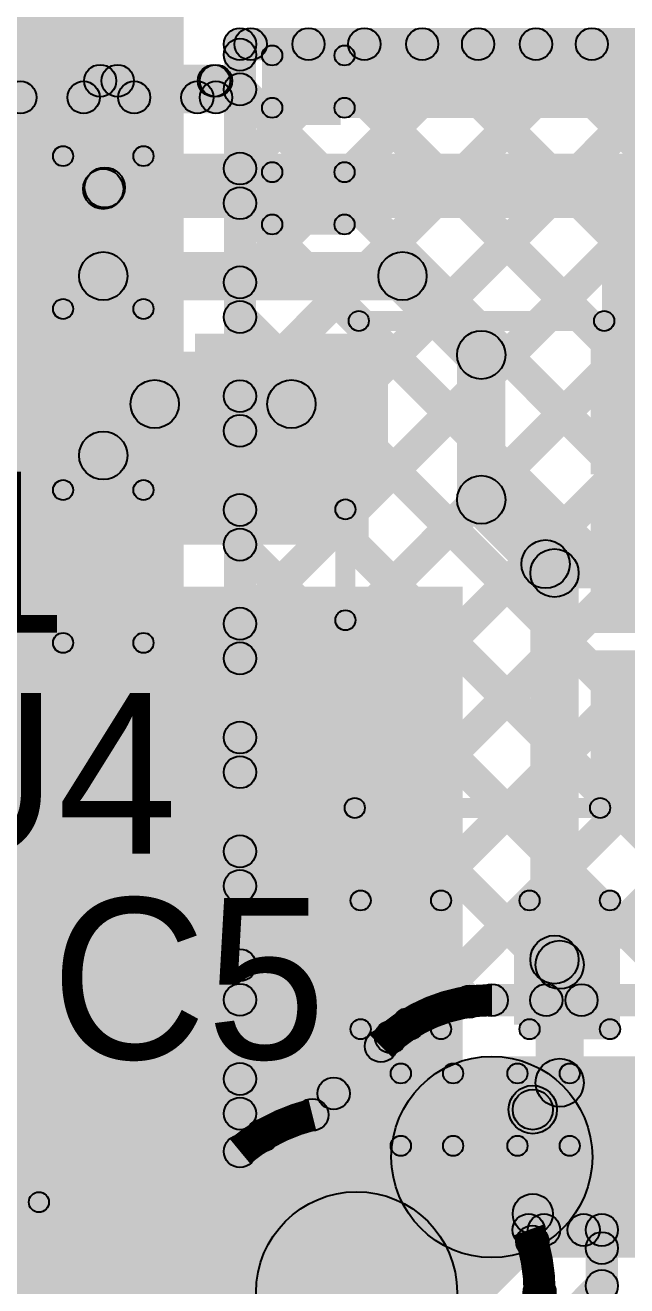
# Model space of a CAD drawing. Header units: millimetres. Extents: x 0.01 to 3.4, y 0.01 to 2.05.
# Drawn here: x 2.0876 to 2.2372, y 1.2826 to 1.5959 of the extents above; entities that cross this region are included whole.
import ezdxf

# ---------------------------------------------------------------- set-up
doc = ezdxf.new("R2010")
doc.units = ezdxf.units.MM
doc.header["$MEASUREMENT"] = 0
for name, color, linetype in [('BottomLayer', 5, 'Continuous'), ('TopLayer', 1, 'Continuous'), ('TopOverlay', 2, 'Continuous'), ('TopPaste', 8, 'Continuous'), ('TopSolder', 216, 'Continuous'), ('ViaHoleLayer', 16, 'Continuous')]:
    doc.layers.add(name, color=color, linetype=linetype)

# ---------------------------------------------------------------- blocks, each defined once
blk = doc.blocks.new('SOT23_5_15')
at = {"layer": 'TopLayer'}
for points in [[(-0.02921, 0.05287), (-0.02921, 0.02587), (-0.06921, 0.02587), (-0.06921, 0.05287)], [(0.06921, 0.05287), (0.06921, 0.02587), (0.02921, 0.02587), (0.02921, 0.05287)], [(-0.02921, 0.0135), (-0.02921, -0.0135), (-0.06921, -0.0135), (-0.06921, 0.0135)], [(-0.02921, -0.02587), (-0.02921, -0.05287), (-0.06921, -0.05287), (-0.06921, -0.02587)], [(0.06921, -0.02587), (0.06921, -0.05287), (0.02921, -0.05287), (0.02921, -0.02587)]]:
    blk.add_hatch(color=1, dxfattribs=at).paths.add_polyline_path(points)
at = {"layer": 'TopOverlay'}
h = blk.add_hatch(color=2, dxfattribs=at)
edge = h.paths.add_edge_path()
edge.add_arc((-0.05581, 0.065), 0.005, 0, 360)
h = blk.add_hatch(color=2, dxfattribs=at)
edge = h.paths.add_edge_path()
edge.add_arc((-0.05019, 0.065), 0.005, 0, 360)
h = blk.add_hatch(color=2, dxfattribs=at)
edge = h.paths.add_edge_path()
edge.add_arc((-0.02756, 0.06102), 0.0025, 0, 360)
for points in [[(0.03346, 0.06352), (0.03346, 0.05852), (-0.02756, 0.05852), (-0.02756, 0.06352)], [(0.03329, 0.01437), (0.03829, 0.01437), (0.03829, -0.01319), (0.03329, -0.01319)], [(0.03246, -0.05752), (0.03246, -0.06252), (-0.02856, -0.06252), (-0.02856, -0.05752)]]:
    blk.add_hatch(color=2, dxfattribs=at).paths.add_polyline_path(points)
h = blk.add_hatch(color=2, dxfattribs=at)
edge = h.paths.add_edge_path()
edge.add_arc((0.03346, 0.06102), 0.0025, 0, 360)
h = blk.add_hatch(color=2, dxfattribs=at)
edge = h.paths.add_edge_path()
edge.add_arc((0.03579, 0.01437), 0.0025, 0, 360)
h = blk.add_hatch(color=2, dxfattribs=at)
edge = h.paths.add_edge_path()
edge.add_arc((0.03579, -0.01319), 0.0025, 0, 360)
h = blk.add_hatch(color=2, dxfattribs=at)
edge = h.paths.add_edge_path()
edge.add_arc((-0.02856, -0.06002), 0.0025, 0, 360)
h = blk.add_hatch(color=2, dxfattribs=at)
edge = h.paths.add_edge_path()
edge.add_arc((0.03246, -0.06002), 0.0025, 0, 360)
at = {"layer": 'TopPaste'}
for points in [[(-0.02921, 0.05287), (-0.02921, 0.02587), (-0.06921, 0.02587), (-0.06921, 0.05287)], [(0.06921, 0.05287), (0.06921, 0.02587), (0.02921, 0.02587), (0.02921, 0.05287)], [(-0.02921, 0.0135), (-0.02921, -0.0135), (-0.06921, -0.0135), (-0.06921, 0.0135)], [(-0.02921, -0.02587), (-0.02921, -0.05287), (-0.06921, -0.05287), (-0.06921, -0.02587)], [(0.06921, -0.02587), (0.06921, -0.05287), (0.02921, -0.05287), (0.02921, -0.02587)]]:
    blk.add_hatch(color=8, dxfattribs=at).paths.add_polyline_path(points)
at = {"layer": 'TopSolder'}
for points in [[(-0.02521, 0.05687), (-0.02521, 0.02187), (-0.07321, 0.02187), (-0.07321, 0.05687)], [(0.07321, 0.05687), (0.07321, 0.02187), (0.02521, 0.02187), (0.02521, 0.05687)], [(-0.02521, 0.0175), (-0.02521, -0.0175), (-0.07321, -0.0175), (-0.07321, 0.0175)], [(-0.02521, -0.02187), (-0.02521, -0.05687), (-0.07321, -0.05687), (-0.07321, -0.02187)], [(0.07321, -0.02187), (0.07321, -0.05687), (0.02521, -0.05687), (0.02521, -0.02187)]]:
    blk.add_hatch(color=216, dxfattribs=at).paths.add_polyline_path(points)
at = {"layer": 'TopOverlay', "const_width": 0.01}
blk.add_lwpolyline([(-0.05019, 0.065, 1), (-0.05581, 0.065, 1)], format="xyb", close=True, dxfattribs=at)
at = {"layer": 'TopOverlay'}
for centre, radius in [((-0.05581, 0.065), 0.005), ((-0.05019, 0.065), 0.005), ((-0.02756, 0.06102), 0.0025), ((0.03346, 0.06102), 0.0025), ((0.03579, 0.01437), 0.0025), ((0.03579, -0.01319), 0.0025), ((-0.02856, -0.06002), 0.0025), ((0.03246, -0.06002), 0.0025)]:
    blk.add_circle(centre, radius, dxfattribs=at)
blk = doc.blocks.new('R___0201_22')
at = {"layer": 'TopLayer'}
for points in [[(-0.01614, 0.00728), (-0.00551, 0.00728), (-0.00551, -0.00728), (-0.01614, -0.00728)], [(0.00551, 0.00728), (0.01614, 0.00728), (0.01614, -0.00728), (0.00551, -0.00728)]]:
    blk.add_hatch(color=1, dxfattribs=at).paths.add_polyline_path(points)
at = {"layer": 'TopOverlay'}
h = blk.add_hatch(color=2, dxfattribs=at)
edge = h.paths.add_edge_path()
edge.add_arc((-0.019, 0.01), 0.0025, 0, 360)
h = blk.add_hatch(color=2, dxfattribs=at)
edge = h.paths.add_edge_path()
edge.add_arc((-0.019, 0.01), 0.0025, 0, 360)
for points in [[(-0.0165, -0.01), (-0.0215, -0.01), (-0.0215, 0.01), (-0.0165, 0.01)], [(0.019, 0.0125), (0.019, 0.0075), (-0.019, 0.0075), (-0.019, 0.0125)], [(0.0215, -0.01), (0.0165, -0.01), (0.0165, 0.01), (0.0215, 0.01)], [(0.019, -0.0075), (0.019, -0.0125), (-0.019, -0.0125), (-0.019, -0.0075)]]:
    blk.add_hatch(color=2, dxfattribs=at).paths.add_polyline_path(points)
h = blk.add_hatch(color=2, dxfattribs=at)
edge = h.paths.add_edge_path()
edge.add_arc((0.019, 0.01), 0.0025, 0, 360)
h = blk.add_hatch(color=2, dxfattribs=at)
edge = h.paths.add_edge_path()
edge.add_arc((0.019, 0.01), 0.0025, 0, 360)
h = blk.add_hatch(color=2, dxfattribs=at)
edge = h.paths.add_edge_path()
edge.add_arc((-0.019, -0.01), 0.0025, 0, 360)
h = blk.add_hatch(color=2, dxfattribs=at)
edge = h.paths.add_edge_path()
edge.add_arc((-0.019, -0.01), 0.0025, 0, 360)
h = blk.add_hatch(color=2, dxfattribs=at)
edge = h.paths.add_edge_path()
edge.add_arc((0.019, -0.01), 0.0025, 0, 360)
h = blk.add_hatch(color=2, dxfattribs=at)
edge = h.paths.add_edge_path()
edge.add_arc((0.019, -0.01), 0.0025, 0, 360)
at = {"layer": 'TopPaste'}
for points in [[(-0.01614, 0.00728), (-0.00551, 0.00728), (-0.00551, -0.00728), (-0.01614, -0.00728)], [(0.00551, 0.00728), (0.01614, 0.00728), (0.01614, -0.00728), (0.00551, -0.00728)]]:
    blk.add_hatch(color=8, dxfattribs=at).paths.add_polyline_path(points)
at = {"layer": 'TopSolder'}
for points in [[(-0.02014, 0.01128), (-0.00151, 0.01128), (-0.00151, -0.01128), (-0.02014, -0.01128)], [(0.00151, 0.01128), (0.02014, 0.01128), (0.02014, -0.01128), (0.00151, -0.01128)]]:
    blk.add_hatch(color=216, dxfattribs=at).paths.add_polyline_path(points)
at = {"layer": 'TopOverlay'}
for centre in [(-0.019, 0.01), (-0.019, 0.01), (0.019, 0.01), (0.019, 0.01), (-0.019, -0.01), (-0.019, -0.01), (0.019, -0.01), (0.019, -0.01)]:
    blk.add_circle(centre, 0.0025, dxfattribs=at)
blk = doc.blocks.new('R___0201_24')
at = {"layer": 'TopLayer'}
for points in [[(-0.01614, 0.00728), (-0.00551, 0.00728), (-0.00551, -0.00728), (-0.01614, -0.00728)], [(0.00551, 0.00728), (0.01614, 0.00728), (0.01614, -0.00728), (0.00551, -0.00728)]]:
    blk.add_hatch(color=1, dxfattribs=at).paths.add_polyline_path(points)
at = {"layer": 'TopOverlay'}
h = blk.add_hatch(color=2, dxfattribs=at)
edge = h.paths.add_edge_path()
edge.add_arc((-0.019, 0.01), 0.0025, 0, 360)
h = blk.add_hatch(color=2, dxfattribs=at)
edge = h.paths.add_edge_path()
edge.add_arc((-0.019, 0.01), 0.0025, 0, 360)
for points in [[(-0.0215, 0.01), (-0.0165, 0.01), (-0.0165, -0.01), (-0.0215, -0.01)], [(-0.019, 0.0075), (-0.019, 0.0125), (0.019, 0.0125), (0.019, 0.0075)], [(0.0165, 0.01), (0.0215, 0.01), (0.0215, -0.01), (0.0165, -0.01)], [(-0.019, -0.0125), (-0.019, -0.0075), (0.019, -0.0075), (0.019, -0.0125)]]:
    blk.add_hatch(color=2, dxfattribs=at).paths.add_polyline_path(points)
h = blk.add_hatch(color=2, dxfattribs=at)
edge = h.paths.add_edge_path()
edge.add_arc((0.019, 0.01), 0.0025, 0, 360)
h = blk.add_hatch(color=2, dxfattribs=at)
edge = h.paths.add_edge_path()
edge.add_arc((0.019, 0.01), 0.0025, 0, 360)
h = blk.add_hatch(color=2, dxfattribs=at)
edge = h.paths.add_edge_path()
edge.add_arc((-0.019, -0.01), 0.0025, 0, 360)
h = blk.add_hatch(color=2, dxfattribs=at)
edge = h.paths.add_edge_path()
edge.add_arc((-0.019, -0.01), 0.0025, 0, 360)
h = blk.add_hatch(color=2, dxfattribs=at)
edge = h.paths.add_edge_path()
edge.add_arc((0.019, -0.01), 0.0025, 0, 360)
h = blk.add_hatch(color=2, dxfattribs=at)
edge = h.paths.add_edge_path()
edge.add_arc((0.019, -0.01), 0.0025, 0, 360)
at = {"layer": 'TopPaste'}
for points in [[(-0.01614, 0.00728), (-0.00551, 0.00728), (-0.00551, -0.00728), (-0.01614, -0.00728)], [(0.00551, 0.00728), (0.01614, 0.00728), (0.01614, -0.00728), (0.00551, -0.00728)]]:
    blk.add_hatch(color=8, dxfattribs=at).paths.add_polyline_path(points)
at = {"layer": 'TopSolder'}
for points in [[(-0.02014, 0.01128), (-0.00151, 0.01128), (-0.00151, -0.01128), (-0.02014, -0.01128)], [(0.00151, 0.01128), (0.02014, 0.01128), (0.02014, -0.01128), (0.00151, -0.01128)]]:
    blk.add_hatch(color=216, dxfattribs=at).paths.add_polyline_path(points)
at = {"layer": 'TopOverlay'}
for centre in [(-0.019, 0.01), (-0.019, 0.01), (0.019, 0.01), (0.019, 0.01), (-0.019, -0.01), (-0.019, -0.01), (0.019, -0.01), (0.019, -0.01)]:
    blk.add_circle(centre, 0.0025, dxfattribs=at)
blk = doc.blocks.new('SPM5012T_100M_LR_27')
at = {"layer": 'TopLayer'}
for points in [[(-0.11417, 0.05512), (-0.05906, 0.05512), (-0.05906, -0.05512), (-0.11417, -0.05512)], [(0.05906, 0.05512), (0.11417, 0.05512), (0.11417, -0.05512), (0.05906, -0.05512)]]:
    blk.add_hatch(color=1, dxfattribs=at).paths.add_polyline_path(points)
at = {"layer": 'TopOverlay'}
h = blk.add_hatch(color=2, dxfattribs=at)
edge = h.paths.add_edge_path()
edge.add_arc((-0.108, 0.102), 0.0025, 0, 360)
h = blk.add_hatch(color=2, dxfattribs=at)
edge = h.paths.add_edge_path()
edge.add_arc((-0.108, 0.102), 0.0025, 0, 360)
for points in [[(0.108, 0.1045), (0.108, 0.0995), (-0.108, 0.0995), (-0.108, 0.1045)], [(-0.1105, 0.102), (-0.1055, 0.102), (-0.1055, 0.066), (-0.1105, 0.066)], [(0.1055, 0.102), (0.1105, 0.102), (0.1105, 0.066), (0.1055, 0.066)], [(-0.1105, -0.065), (-0.1055, -0.065), (-0.1055, -0.102), (-0.1105, -0.102)], [(0.1055, -0.065), (0.1105, -0.065), (0.1105, -0.102), (0.1055, -0.102)], [(0.108, -0.0995), (0.108, -0.1045), (-0.108, -0.1045), (-0.108, -0.0995)]]:
    blk.add_hatch(color=2, dxfattribs=at).paths.add_polyline_path(points)
h = blk.add_hatch(color=2, dxfattribs=at)
edge = h.paths.add_edge_path()
edge.add_arc((0.108, 0.102), 0.0025, 0, 360)
h = blk.add_hatch(color=2, dxfattribs=at)
edge = h.paths.add_edge_path()
edge.add_arc((0.108, 0.102), 0.0025, 0, 360)
h = blk.add_hatch(color=2, dxfattribs=at)
edge = h.paths.add_edge_path()
edge.add_arc((-0.108, 0.066), 0.0025, 0, 360)
h = blk.add_hatch(color=2, dxfattribs=at)
edge = h.paths.add_edge_path()
edge.add_arc((0.108, 0.066), 0.0025, 0, 360)
h = blk.add_hatch(color=2, dxfattribs=at)
edge = h.paths.add_edge_path()
edge.add_arc((-0.108, -0.065), 0.0025, 0, 360)
h = blk.add_hatch(color=2, dxfattribs=at)
edge = h.paths.add_edge_path()
edge.add_arc((0.108, -0.065), 0.0025, 0, 360)
h = blk.add_hatch(color=2, dxfattribs=at)
edge = h.paths.add_edge_path()
edge.add_arc((-0.09783, -0.071), 0.005, 0, 360)
h = blk.add_hatch(color=2, dxfattribs=at)
edge = h.paths.add_edge_path()
edge.add_arc((-0.08617, -0.071), 0.005, 0, 360)
h = blk.add_hatch(color=2, dxfattribs=at)
edge = h.paths.add_edge_path()
edge.add_arc((-0.108, -0.102), 0.0025, 0, 360)
h = blk.add_hatch(color=2, dxfattribs=at)
edge = h.paths.add_edge_path()
edge.add_arc((-0.108, -0.102), 0.0025, 0, 360)
h = blk.add_hatch(color=2, dxfattribs=at)
edge = h.paths.add_edge_path()
edge.add_arc((0.108, -0.102), 0.0025, 0, 360)
h = blk.add_hatch(color=2, dxfattribs=at)
edge = h.paths.add_edge_path()
edge.add_arc((0.108, -0.102), 0.0025, 0, 360)
at = {"layer": 'TopPaste'}
for points in [[(-0.11417, 0.05512), (-0.05906, 0.05512), (-0.05906, -0.05512), (-0.11417, -0.05512)], [(0.05906, 0.05512), (0.11417, 0.05512), (0.11417, -0.05512), (0.05906, -0.05512)]]:
    blk.add_hatch(color=8, dxfattribs=at).paths.add_polyline_path(points)
at = {"layer": 'TopSolder'}
for points in [[(-0.11817, 0.05912), (-0.05506, 0.05912), (-0.05506, -0.05912), (-0.11817, -0.05912)], [(0.05506, 0.05912), (0.11817, 0.05912), (0.11817, -0.05912), (0.05506, -0.05912)]]:
    blk.add_hatch(color=216, dxfattribs=at).paths.add_polyline_path(points)
at = {"layer": 'TopOverlay', "const_width": 0.01}
blk.add_lwpolyline([(-0.08617, -0.071, 1), (-0.09783, -0.071, 1)], format="xyb", close=True, dxfattribs=at)
at = {"layer": 'TopOverlay'}
for centre, radius in [((-0.108, 0.102), 0.0025), ((-0.108, 0.102), 0.0025), ((0.108, 0.102), 0.0025), ((0.108, 0.102), 0.0025), ((-0.108, 0.066), 0.0025), ((0.108, 0.066), 0.0025), ((-0.108, -0.065), 0.0025), ((0.108, -0.065), 0.0025), ((-0.09783, -0.071), 0.005), ((-0.08617, -0.071), 0.005), ((-0.108, -0.102), 0.0025), ((-0.108, -0.102), 0.0025), ((0.108, -0.102), 0.0025), ((0.108, -0.102), 0.0025)]:
    blk.add_circle(centre, radius, dxfattribs=at)
blk = doc.blocks.new('CAP_0201_33')
at = {"layer": 'TopLayer'}
for points in [[(-0.01772, 0.00591), (-0.00591, 0.00591), (-0.00591, -0.00591), (-0.01772, -0.00591)], [(0.00591, 0.00591), (0.01772, 0.00591), (0.01772, -0.00591), (0.00591, -0.00591)]]:
    blk.add_hatch(color=1, dxfattribs=at).paths.add_polyline_path(points)
at = {"layer": 'TopOverlay'}
h = blk.add_hatch(color=2, dxfattribs=at)
edge = h.paths.add_edge_path()
edge.add_arc((-0.021, 0.009), 0.0025, 0, 360)
h = blk.add_hatch(color=2, dxfattribs=at)
edge = h.paths.add_edge_path()
edge.add_arc((-0.021, 0.009), 0.0025, 0, 360)
for points in [[(-0.008, 0.0115), (-0.008, 0.0065), (-0.021, 0.0065), (-0.021, 0.0115)], [(0.021, 0.0115), (0.021, 0.0065), (0.008, 0.0065), (0.008, 0.0115)], [(-0.0185, -0.009), (-0.0235, -0.009), (-0.0235, 0.009), (-0.0185, 0.009)], [(0.0235, -0.009), (0.0185, -0.009), (0.0185, 0.009), (0.0235, 0.009)], [(-0.008, -0.0065), (-0.008, -0.0115), (-0.021, -0.0115), (-0.021, -0.0065)], [(0.021, -0.0065), (0.021, -0.0115), (0.008, -0.0115), (0.008, -0.0065)]]:
    blk.add_hatch(color=2, dxfattribs=at).paths.add_polyline_path(points)
h = blk.add_hatch(color=2, dxfattribs=at)
edge = h.paths.add_edge_path()
edge.add_arc((-0.008, 0.009), 0.0025, 0, 360)
h = blk.add_hatch(color=2, dxfattribs=at)
edge = h.paths.add_edge_path()
edge.add_arc((0.008, 0.009), 0.0025, 0, 360)
h = blk.add_hatch(color=2, dxfattribs=at)
edge = h.paths.add_edge_path()
edge.add_arc((0.021, 0.009), 0.0025, 0, 360)
h = blk.add_hatch(color=2, dxfattribs=at)
edge = h.paths.add_edge_path()
edge.add_arc((0.021, 0.009), 0.0025, 0, 360)
h = blk.add_hatch(color=2, dxfattribs=at)
edge = h.paths.add_edge_path()
edge.add_arc((-0.021, -0.009), 0.0025, 0, 360)
h = blk.add_hatch(color=2, dxfattribs=at)
edge = h.paths.add_edge_path()
edge.add_arc((-0.021, -0.009), 0.0025, 0, 360)
h = blk.add_hatch(color=2, dxfattribs=at)
edge = h.paths.add_edge_path()
edge.add_arc((-0.008, -0.009), 0.0025, 0, 360)
h = blk.add_hatch(color=2, dxfattribs=at)
edge = h.paths.add_edge_path()
edge.add_arc((0.008, -0.009), 0.0025, 0, 360)
h = blk.add_hatch(color=2, dxfattribs=at)
edge = h.paths.add_edge_path()
edge.add_arc((0.021, -0.009), 0.0025, 0, 360)
h = blk.add_hatch(color=2, dxfattribs=at)
edge = h.paths.add_edge_path()
edge.add_arc((0.021, -0.009), 0.0025, 0, 360)
at = {"layer": 'TopPaste'}
for points in [[(-0.01772, 0.00591), (-0.00591, 0.00591), (-0.00591, -0.00591), (-0.01772, -0.00591)], [(0.00591, 0.00591), (0.01772, 0.00591), (0.01772, -0.00591), (0.00591, -0.00591)]]:
    blk.add_hatch(color=8, dxfattribs=at).paths.add_polyline_path(points)
at = {"layer": 'TopSolder'}
for points in [[(-0.01988, 0.00807), (-0.00374, 0.00807), (-0.00374, -0.00807), (-0.01988, -0.00807)], [(0.00374, 0.00807), (0.01988, 0.00807), (0.01988, -0.00807), (0.00374, -0.00807)]]:
    blk.add_hatch(color=216, dxfattribs=at).paths.add_polyline_path(points)
at = {"layer": 'TopOverlay'}
for centre in [(-0.021, 0.009), (-0.021, 0.009), (-0.008, 0.009), (0.008, 0.009), (0.021, 0.009), (0.021, 0.009), (-0.021, -0.009), (-0.021, -0.009), (-0.008, -0.009), (0.008, -0.009), (0.021, -0.009), (0.021, -0.009)]:
    blk.add_circle(centre, 0.0025, dxfattribs=at)
blk = doc.blocks.new('C__0402_34')
at = {"layer": 'TopLayer'}
for points in [[(-0.0275, -0.0125), (-0.0275, 0.0125), (-0.0095, 0.0125), (-0.0095, -0.0125)], [(0.0095, -0.0125), (0.0095, 0.0125), (0.0275, 0.0125), (0.0275, -0.0125)]]:
    blk.add_hatch(color=1, dxfattribs=at).paths.add_polyline_path(points)
at = {"layer": 'TopOverlay'}
h = blk.add_hatch(color=2, dxfattribs=at)
edge = h.paths.add_edge_path()
edge.add_arc((-0.031, 0.016), 0.0025, 0, 360)
h = blk.add_hatch(color=2, dxfattribs=at)
edge = h.paths.add_edge_path()
edge.add_arc((-0.031, 0.016), 0.0025, 0, 360)
for points in [[(-0.0285, -0.016), (-0.0335, -0.016), (-0.0335, 0.016), (-0.0285, 0.016)], [(-0.031, 0.0135), (-0.031, 0.0185), (-0.011, 0.0185), (-0.011, 0.0135)], [(0.011, 0.0135), (0.011, 0.0185), (0.031, 0.0185), (0.031, 0.0135)], [(0.0335, -0.016), (0.0285, -0.016), (0.0285, 0.016), (0.0335, 0.016)], [(-0.031, -0.0185), (-0.031, -0.0135), (-0.011, -0.0135), (-0.011, -0.0185)], [(0.011, -0.0185), (0.011, -0.0135), (0.031, -0.0135), (0.031, -0.0185)]]:
    blk.add_hatch(color=2, dxfattribs=at).paths.add_polyline_path(points)
h = blk.add_hatch(color=2, dxfattribs=at)
edge = h.paths.add_edge_path()
edge.add_arc((-0.011, 0.016), 0.0025, 0, 360)
h = blk.add_hatch(color=2, dxfattribs=at)
edge = h.paths.add_edge_path()
edge.add_arc((0.011, 0.016), 0.0025, 0, 360)
h = blk.add_hatch(color=2, dxfattribs=at)
edge = h.paths.add_edge_path()
edge.add_arc((0.031, 0.016), 0.0025, 0, 360)
h = blk.add_hatch(color=2, dxfattribs=at)
edge = h.paths.add_edge_path()
edge.add_arc((0.031, 0.016), 0.0025, 0, 360)
h = blk.add_hatch(color=2, dxfattribs=at)
edge = h.paths.add_edge_path()
edge.add_arc((-0.031, -0.016), 0.0025, 0, 360)
h = blk.add_hatch(color=2, dxfattribs=at)
edge = h.paths.add_edge_path()
edge.add_arc((-0.031, -0.016), 0.0025, 0, 360)
h = blk.add_hatch(color=2, dxfattribs=at)
edge = h.paths.add_edge_path()
edge.add_arc((-0.011, -0.016), 0.0025, 0, 360)
h = blk.add_hatch(color=2, dxfattribs=at)
edge = h.paths.add_edge_path()
edge.add_arc((0.011, -0.016), 0.0025, 0, 360)
h = blk.add_hatch(color=2, dxfattribs=at)
edge = h.paths.add_edge_path()
edge.add_arc((0.031, -0.016), 0.0025, 0, 360)
h = blk.add_hatch(color=2, dxfattribs=at)
edge = h.paths.add_edge_path()
edge.add_arc((0.031, -0.016), 0.0025, 0, 360)
at = {"layer": 'TopPaste'}
for points in [[(-0.0275, -0.0125), (-0.0275, 0.0125), (-0.0095, 0.0125), (-0.0095, -0.0125)], [(0.0095, -0.0125), (0.0095, 0.0125), (0.0275, 0.0125), (0.0275, -0.0125)]]:
    blk.add_hatch(color=8, dxfattribs=at).paths.add_polyline_path(points)
at = {"layer": 'TopSolder'}
for points in [[(-0.02986, -0.01486), (-0.02986, 0.01486), (-0.00714, 0.01486), (-0.00714, -0.01486)], [(0.00714, -0.01486), (0.00714, 0.01486), (0.02986, 0.01486), (0.02986, -0.01486)]]:
    blk.add_hatch(color=216, dxfattribs=at).paths.add_polyline_path(points)
at = {"layer": 'TopOverlay'}
for centre in [(-0.031, 0.016), (-0.031, 0.016), (-0.011, 0.016), (0.011, 0.016), (0.031, 0.016), (0.031, 0.016), (-0.031, -0.016), (-0.031, -0.016), (-0.011, -0.016), (0.011, -0.016), (0.031, -0.016), (0.031, -0.016)]:
    blk.add_circle(centre, 0.0025, dxfattribs=at)
blk = doc.blocks.new('CAP_0201_35')
at = {"layer": 'TopLayer'}
for points in [[(-0.01772, 0.00591), (-0.00591, 0.00591), (-0.00591, -0.00591), (-0.01772, -0.00591)], [(0.00591, 0.00591), (0.01772, 0.00591), (0.01772, -0.00591), (0.00591, -0.00591)]]:
    blk.add_hatch(color=1, dxfattribs=at).paths.add_polyline_path(points)
at = {"layer": 'TopOverlay'}
h = blk.add_hatch(color=2, dxfattribs=at)
edge = h.paths.add_edge_path()
edge.add_arc((-0.021, 0.009), 0.0025, 0, 360)
h = blk.add_hatch(color=2, dxfattribs=at)
edge = h.paths.add_edge_path()
edge.add_arc((-0.021, 0.009), 0.0025, 0, 360)
for points in [[(-0.021, 0.0065), (-0.021, 0.0115), (-0.008, 0.0115), (-0.008, 0.0065)], [(0.008, 0.0065), (0.008, 0.0115), (0.021, 0.0115), (0.021, 0.0065)], [(-0.0185, -0.009), (-0.0235, -0.009), (-0.0235, 0.009), (-0.0185, 0.009)], [(0.0235, -0.009), (0.0185, -0.009), (0.0185, 0.009), (0.0235, 0.009)], [(-0.021, -0.0115), (-0.021, -0.0065), (-0.008, -0.0065), (-0.008, -0.0115)], [(0.008, -0.0115), (0.008, -0.0065), (0.021, -0.0065), (0.021, -0.0115)]]:
    blk.add_hatch(color=2, dxfattribs=at).paths.add_polyline_path(points)
h = blk.add_hatch(color=2, dxfattribs=at)
edge = h.paths.add_edge_path()
edge.add_arc((-0.008, 0.009), 0.0025, 0, 360)
h = blk.add_hatch(color=2, dxfattribs=at)
edge = h.paths.add_edge_path()
edge.add_arc((0.008, 0.009), 0.0025, 0, 360)
h = blk.add_hatch(color=2, dxfattribs=at)
edge = h.paths.add_edge_path()
edge.add_arc((0.021, 0.009), 0.0025, 0, 360)
h = blk.add_hatch(color=2, dxfattribs=at)
edge = h.paths.add_edge_path()
edge.add_arc((0.021, 0.009), 0.0025, 0, 360)
h = blk.add_hatch(color=2, dxfattribs=at)
edge = h.paths.add_edge_path()
edge.add_arc((-0.021, -0.009), 0.0025, 0, 360)
h = blk.add_hatch(color=2, dxfattribs=at)
edge = h.paths.add_edge_path()
edge.add_arc((-0.021, -0.009), 0.0025, 0, 360)
h = blk.add_hatch(color=2, dxfattribs=at)
edge = h.paths.add_edge_path()
edge.add_arc((-0.008, -0.009), 0.0025, 0, 360)
h = blk.add_hatch(color=2, dxfattribs=at)
edge = h.paths.add_edge_path()
edge.add_arc((0.008, -0.009), 0.0025, 0, 360)
h = blk.add_hatch(color=2, dxfattribs=at)
edge = h.paths.add_edge_path()
edge.add_arc((0.021, -0.009), 0.0025, 0, 360)
h = blk.add_hatch(color=2, dxfattribs=at)
edge = h.paths.add_edge_path()
edge.add_arc((0.021, -0.009), 0.0025, 0, 360)
at = {"layer": 'TopPaste'}
for points in [[(-0.01772, 0.00591), (-0.00591, 0.00591), (-0.00591, -0.00591), (-0.01772, -0.00591)], [(0.00591, 0.00591), (0.01772, 0.00591), (0.01772, -0.00591), (0.00591, -0.00591)]]:
    blk.add_hatch(color=8, dxfattribs=at).paths.add_polyline_path(points)
at = {"layer": 'TopSolder'}
for points in [[(-0.01988, 0.00807), (-0.00374, 0.00807), (-0.00374, -0.00807), (-0.01988, -0.00807)], [(0.00374, 0.00807), (0.01988, 0.00807), (0.01988, -0.00807), (0.00374, -0.00807)]]:
    blk.add_hatch(color=216, dxfattribs=at).paths.add_polyline_path(points)
at = {"layer": 'TopOverlay'}
for centre in [(-0.021, 0.009), (-0.021, 0.009), (-0.008, 0.009), (0.008, 0.009), (0.021, 0.009), (0.021, 0.009), (-0.021, -0.009), (-0.021, -0.009), (-0.008, -0.009), (0.008, -0.009), (0.021, -0.009), (0.021, -0.009)]:
    blk.add_circle(centre, 0.0025, dxfattribs=at)

msp = doc.modelspace()

# ---------------------------------------------------------------- hatches: boundary and pattern name
at = {"layer": 'BottomLayer'}
for points in [[(2.127, 0.87355), (2.077, 0.87355), (2.077, 1.63024), (2.127, 1.63024)], [(2.141, 1.58724), (2.141, 1.59524), (2.4686, 1.59524), (2.4686, 1.58724)], [(2.14383, 1.33122), (2.13817, 1.33687), (2.39537, 1.59407), (2.40103, 1.58841)], [(2.14383, 1.44435), (2.13817, 1.45001), (2.28223, 1.59407), (2.28789, 1.58841)], [(2.14383, 1.47264), (2.13817, 1.47829), (2.25395, 1.59407), (2.2596, 1.58841)], [(2.14383, 1.38778), (2.13817, 1.39344), (2.3388, 1.59407), (2.34446, 1.58841)], [(2.14383, 1.41607), (2.13817, 1.42173), (2.31052, 1.59407), (2.31617, 1.58841)], [(2.14383, 1.58577), (2.13817, 1.59143), (2.14081, 1.59407), (2.14647, 1.58841)], [(2.14383, 1.52921), (2.13817, 1.53486), (2.19738, 1.59407), (2.20304, 1.58841)], [(2.14383, 1.55749), (2.13817, 1.56315), (2.1691, 1.59407), (2.17475, 1.58841)], [(2.14383, 1.3595), (2.13817, 1.36516), (2.36709, 1.59407), (2.37274, 1.58841)], [(2.14383, 1.50092), (2.13817, 1.50658), (2.22566, 1.59407), (2.23132, 1.58841)], [(2.1552, 1.58841), (2.16086, 1.59407), (2.39847, 1.35646), (2.39281, 1.3508)], [(2.18574, 1.34485), (2.18009, 1.3505), (2.42365, 1.59407), (2.42931, 1.58841)], [(2.18349, 1.58841), (2.18914, 1.59407), (2.42675, 1.35646), (2.4211, 1.3508)], [(2.21177, 1.58841), (2.21743, 1.59407), (2.45504, 1.35646), (2.44938, 1.3508)], [(2.21999, 1.3508), (2.21433, 1.35646), (2.45194, 1.59407), (2.45759, 1.58841)], [(2.145, 1.31605), (2.137, 1.31605), (2.137, 1.59124), (2.145, 1.59124)], [(2.13817, 1.57716), (2.14383, 1.58282), (2.37018, 1.35646), (2.36453, 1.3508)], [(2.13817, 1.54887), (2.14383, 1.55453), (2.3419, 1.35646), (2.33624, 1.3508)], [(2.13817, 1.52059), (2.14383, 1.52625), (2.31361, 1.35646), (2.30796, 1.3508)], [(2.13817, 1.49231), (2.14383, 1.49796), (2.28533, 1.35646), (2.27967, 1.3508)], [(2.13817, 1.46402), (2.14383, 1.46968), (2.25705, 1.35646), (2.25139, 1.3508)], [(2.13817, 1.43574), (2.14383, 1.44139), (2.22876, 1.35646), (2.22311, 1.3508)], [(2.13817, 1.40745), (2.14383, 1.41311), (2.20088, 1.35606), (2.19522, 1.3504)], [(2.13817, 1.37917), (2.14383, 1.38483), (2.18135, 1.3473), (2.17569, 1.34165)], [(2.20363, 1.34963), (2.20363, 1.35763), (2.55129, 1.35763), (2.55129, 1.34963)], [(2.13817, 1.35088), (2.14383, 1.35654), (2.16711, 1.33326), (2.16145, 1.32761)], [(2.16182, 1.32231), (2.15616, 1.32797), (2.17323, 1.34504), (2.17888, 1.33938)], [(2.20363, 1.28963), (2.20363, 1.33963), (2.55129, 1.33963), (2.55129, 1.28963)], [(2.18768, 1.26332), (2.15232, 1.29868), (2.18595, 1.33231), (2.22131, 1.29695)], [(2.13817, 1.3226), (2.14383, 1.32826), (2.14931, 1.32277), (2.14365, 1.31712)]]:
    msp.add_hatch(color=5, dxfattribs=at).paths.add_polyline_path(points)
h = msp.add_hatch(color=5, dxfattribs=at)
edge = h.paths.add_edge_path()
edge.add_arc((2.141, 1.59124), 0.004, 0, 360)
h = msp.add_hatch(color=5, dxfattribs=at)
edge = h.paths.add_edge_path()
edge.add_arc((2.141, 1.59124), 0.004, 0, 360)
h = msp.add_hatch(color=5, dxfattribs=at)
edge = h.paths.add_edge_path()
edge.add_arc((2.14364, 1.59124), 0.004, 0, 360)
h = msp.add_hatch(color=5, dxfattribs=at)
edge = h.paths.add_edge_path()
edge.add_arc((2.15803, 1.59124), 0.004, 0, 360)
h = msp.add_hatch(color=5, dxfattribs=at)
edge = h.paths.add_edge_path()
edge.add_arc((2.17192, 1.59124), 0.004, 0, 360)
h = msp.add_hatch(color=5, dxfattribs=at)
edge = h.paths.add_edge_path()
edge.add_arc((2.18631, 1.59124), 0.004, 0, 360)
h = msp.add_hatch(color=5, dxfattribs=at)
edge = h.paths.add_edge_path()
edge.add_arc((2.20021, 1.59124), 0.004, 0, 360)
h = msp.add_hatch(color=5, dxfattribs=at)
edge = h.paths.add_edge_path()
edge.add_arc((2.2146, 1.59124), 0.004, 0, 360)
h = msp.add_hatch(color=5, dxfattribs=at)
edge = h.paths.add_edge_path()
edge.add_arc((2.22849, 1.59124), 0.004, 0, 360)
h = msp.add_hatch(color=5, dxfattribs=at)
edge = h.paths.add_edge_path()
edge.add_arc((2.141, 1.5886), 0.004, 0, 360)
h = msp.add_hatch(color=5, dxfattribs=at)
edge = h.paths.add_edge_path()
edge.add_arc((2.141, 1.57999), 0.004, 0, 360)
h = msp.add_hatch(color=5, dxfattribs=at)
edge = h.paths.add_edge_path()
edge.add_arc((2.141, 1.56032), 0.004, 0, 360)
h = msp.add_hatch(color=5, dxfattribs=at)
edge = h.paths.add_edge_path()
edge.add_arc((2.141, 1.5517), 0.004, 0, 360)
h = msp.add_hatch(color=5, dxfattribs=at)
edge = h.paths.add_edge_path()
edge.add_arc((2.141, 1.53203), 0.004, 0, 360)
h = msp.add_hatch(color=5, dxfattribs=at)
edge = h.paths.add_edge_path()
edge.add_arc((2.141, 1.52342), 0.004, 0, 360)
h = msp.add_hatch(color=5, dxfattribs=at)
edge = h.paths.add_edge_path()
edge.add_arc((2.141, 1.50375), 0.004, 0, 360)
h = msp.add_hatch(color=5, dxfattribs=at)
edge = h.paths.add_edge_path()
edge.add_arc((2.141, 1.49513), 0.004, 0, 360)
h = msp.add_hatch(color=5, dxfattribs=at)
edge = h.paths.add_edge_path()
edge.add_arc((2.141, 1.47547), 0.004, 0, 360)
h = msp.add_hatch(color=5, dxfattribs=at)
edge = h.paths.add_edge_path()
edge.add_arc((2.141, 1.46685), 0.004, 0, 360)
h = msp.add_hatch(color=5, dxfattribs=at)
edge = h.paths.add_edge_path()
edge.add_arc((2.141, 1.44718), 0.004, 0, 360)
h = msp.add_hatch(color=5, dxfattribs=at)
edge = h.paths.add_edge_path()
edge.add_arc((2.141, 1.43857), 0.004, 0, 360)
h = msp.add_hatch(color=5, dxfattribs=at)
edge = h.paths.add_edge_path()
edge.add_arc((2.141, 1.4189), 0.004, 0, 360)
h = msp.add_hatch(color=5, dxfattribs=at)
edge = h.paths.add_edge_path()
edge.add_arc((2.141, 1.41028), 0.004, 0, 360)
h = msp.add_hatch(color=5, dxfattribs=at)
edge = h.paths.add_edge_path()
edge.add_arc((2.141, 1.39061), 0.004, 0, 360)
h = msp.add_hatch(color=5, dxfattribs=at)
edge = h.paths.add_edge_path()
edge.add_arc((2.141, 1.382), 0.004, 0, 360)
h = msp.add_hatch(color=5, dxfattribs=at)
edge = h.paths.add_edge_path()
edge.add_arc((2.141, 1.36233), 0.004, 0, 360)
h = msp.add_hatch(color=5, dxfattribs=at)
edge = h.paths.add_edge_path()
edge.add_arc((2.141, 1.35371), 0.004, 0, 360)
h = msp.add_hatch(color=5, dxfattribs=at)
edge = h.paths.add_edge_path()
edge.add_arc((2.19805, 1.35323), 0.004, 0, 360)
h = msp.add_hatch(color=5, dxfattribs=at)
edge = h.paths.add_edge_path()
edge.add_arc((2.20363, 1.35363), 0.004, 0, 360)
h = msp.add_hatch(color=5, dxfattribs=at)
edge = h.paths.add_edge_path()
edge.add_arc((2.20363, 1.35363), 0.004, 0, 360)
h = msp.add_hatch(color=5, dxfattribs=at)
edge = h.paths.add_edge_path()
edge.add_arc((2.20363, 1.35363), 0.004, 0, 360)
h = msp.add_hatch(color=5, dxfattribs=at)
edge = h.paths.add_edge_path()
edge.add_arc((2.21716, 1.35363), 0.004, 0, 360)
h = msp.add_hatch(color=5, dxfattribs=at)
edge = h.paths.add_edge_path()
edge.add_arc((2.22593, 1.35363), 0.004, 0, 360)
h = msp.add_hatch(color=5, dxfattribs=at)
edge = h.paths.add_edge_path()
edge.add_arc((2.18291, 1.34767), 0.004, 0, 360)
h = msp.add_hatch(color=5, dxfattribs=at)
edge = h.paths.add_edge_path()
edge.add_arc((2.17852, 1.34447), 0.004, 0, 360)
h = msp.add_hatch(color=5, dxfattribs=at)
edge = h.paths.add_edge_path()
edge.add_arc((2.17606, 1.34221), 0.004, 0, 360)
h = msp.add_hatch(color=5, dxfattribs=at)
edge = h.paths.add_edge_path()
edge.add_arc((2.17606, 1.34221), 0.004, 0, 360)
h = msp.add_hatch(color=5, dxfattribs=at)
edge = h.paths.add_edge_path()
edge.add_arc((2.17606, 1.34221), 0.004, 0, 360)
h = msp.add_hatch(color=5, dxfattribs=at)
edge = h.paths.add_edge_path()
edge.add_arc((2.141, 1.33404), 0.004, 0, 360)
h = msp.add_hatch(color=5, dxfattribs=at)
edge = h.paths.add_edge_path()
edge.add_arc((2.20363, 1.31463), 0.025, 0, 360)
h = msp.add_hatch(color=5, dxfattribs=at)
edge = h.paths.add_edge_path()
edge.add_arc((2.20363, 1.31463), 0.025, 0, 360)
h = msp.add_hatch(color=5, dxfattribs=at)
edge = h.paths.add_edge_path()
edge.add_arc((2.16428, 1.33043), 0.004, 0, 360)
h = msp.add_hatch(color=5, dxfattribs=at)
edge = h.paths.add_edge_path()
edge.add_arc((2.141, 1.32543), 0.004, 0, 360)
h = msp.add_hatch(color=5, dxfattribs=at)
edge = h.paths.add_edge_path()
edge.add_arc((2.15899, 1.32514), 0.004, 0, 360)
h = msp.add_hatch(color=5, dxfattribs=at)
edge = h.paths.add_edge_path()
edge.add_arc((2.15899, 1.32514), 0.004, 0, 360)
h = msp.add_hatch(color=5, dxfattribs=at)
edge = h.paths.add_edge_path()
edge.add_arc((2.14648, 1.31995), 0.004, 0, 360)
h = msp.add_hatch(color=5, dxfattribs=at)
edge = h.paths.add_edge_path()
edge.add_arc((2.141, 1.31605), 0.004, 0, 360)
h = msp.add_hatch(color=5, dxfattribs=at)
edge = h.paths.add_edge_path()
edge.add_arc((2.141, 1.31605), 0.004, 0, 360)
h = msp.add_hatch(color=5, dxfattribs=at)
edge = h.paths.add_edge_path()
edge.add_arc((2.17, 1.281), 0.0315, 0, 360)
h = msp.add_hatch(color=5, dxfattribs=at)
edge = h.paths.add_edge_path()
edge.add_arc((2.17, 1.281), 0.025, 0, 360)
at = {"layer": 'TopLayer'}
for points in [[(2.409, 1.58884), (2.14902, 1.58884), (2.14902, 1.57284), (2.409, 1.57284)], [(2.054, 1.57812), (2.054, 1.58612), (2.13502, 1.58612), (2.13502, 1.57812)], [(2.07947, 1.5793), (2.08512, 1.58495), (2.08925, 1.58083), (2.08359, 1.57517)], [(2.10494, 1.57517), (2.09928, 1.58083), (2.10341, 1.58495), (2.10907, 1.5793)], [(2.10775, 1.5793), (2.11341, 1.58495), (2.11753, 1.58083), (2.11187, 1.57517)], [(2.13323, 1.57517), (2.12757, 1.58083), (2.13169, 1.58495), (2.13735, 1.5793)], [(2.083, 1.574), (2.083, 1.582), (2.13502, 1.582), (2.13502, 1.574)], [(2.13902, 1.578), (2.13102, 1.578), (2.13102, 1.58212), (2.13902, 1.58212)], [(2.097, 1.548), (2.26, 1.548), (2.26, 1.564), (2.097, 1.564)], [(2.231, 1.488), (2.272, 1.488), (2.272, 1.564), (2.231, 1.564)], [(2.11054, 1.55171), (2.10346, 1.55878), (2.10383, 1.55914), (2.1109, 1.55207)], [(2.107, 1.52759), (2.107, 1.53959), (2.18141, 1.53959), (2.18141, 1.52759)], [(2.17717, 1.52935), (2.18565, 1.53783), (2.20524, 1.51824), (2.19676, 1.50976)], [(2.173, 1.46683), (2.173, 1.51483), (2.096, 1.51483), (2.096, 1.46683)], [(2.207, 1.478), (2.195, 1.478), (2.195, 1.514), (2.207, 1.514)], [(2.11979, 1.49579), (2.11979, 1.50779), (2.15379, 1.50779), (2.15379, 1.49579)], [(2.11124, 1.48476), (2.10276, 1.49324), (2.11555, 1.50603), (2.12403, 1.49755)], [(2.19676, 1.47376), (2.20524, 1.48224), (2.22124, 1.46624), (2.21276, 1.45776)], [(2.217, 1.456), (2.217, 1.468), (2.25179, 1.468), (2.25179, 1.456)], [(2.21276, 1.45776), (2.22124, 1.46624), (2.22346, 1.46403), (2.21497, 1.45554)], [(2.22521, 1.36371), (2.21321, 1.36371), (2.21321, 1.45979), (2.22521, 1.45979)], [(2.09439, 1.45642), (2.09439, 1.147), (2.19639, 1.147), (2.19639, 1.45642)], [(2.21497, 1.35946), (2.22346, 1.36795), (2.22474, 1.36666), (2.21626, 1.35818)], [(2.2265, 1.33311), (2.2145, 1.33311), (2.2145, 1.36242), (2.2265, 1.36242)], [(2.21805, 1.32218), (2.20957, 1.33066), (2.21626, 1.33735), (2.22474, 1.32887)], [(2.21881, 1.30051), (2.20881, 1.30051), (2.20881, 1.32642), (2.21881, 1.32642)], [(2.21277, 1.29251), (2.21277, 1.30051), (2.231, 1.30051), (2.231, 1.29251)], [(2.21654, 1.29079), (2.21088, 1.29645), (2.21378, 1.29934), (2.21943, 1.29368)], [(2.22366, 1.29368), (2.22931, 1.29934), (2.23383, 1.29483), (2.22817, 1.28917)], [(2.235, 1.132), (2.227, 1.132), (2.227, 1.29651), (2.235, 1.29651)], [(2.21491, 1.26087), (2.20925, 1.26653), (2.22817, 1.28545), (2.23383, 1.27979)]]:
    msp.add_hatch(color=1, dxfattribs=at).paths.add_polyline_path(points)
h = msp.add_hatch(color=1, dxfattribs=at)
edge = h.paths.add_edge_path()
edge.add_arc((2.10624, 1.58212), 0.004, 0, 360)
h = msp.add_hatch(color=1, dxfattribs=at)
edge = h.paths.add_edge_path()
edge.add_arc((2.11058, 1.58212), 0.004, 0, 360)
h = msp.add_hatch(color=1, dxfattribs=at)
edge = h.paths.add_edge_path()
edge.add_arc((2.13452, 1.58212), 0.004, 0, 360)
h = msp.add_hatch(color=1, dxfattribs=at)
edge = h.paths.add_edge_path()
edge.add_arc((2.13502, 1.58212), 0.004, 0, 360)
h = msp.add_hatch(color=1, dxfattribs=at)
edge = h.paths.add_edge_path()
edge.add_arc((2.13502, 1.58212), 0.004, 0, 360)
h = msp.add_hatch(color=1, dxfattribs=at)
edge = h.paths.add_edge_path()
edge.add_arc((2.08642, 1.578), 0.004, 0, 360)
h = msp.add_hatch(color=1, dxfattribs=at)
edge = h.paths.add_edge_path()
edge.add_arc((2.10211, 1.578), 0.004, 0, 360)
h = msp.add_hatch(color=1, dxfattribs=at)
edge = h.paths.add_edge_path()
edge.add_arc((2.1147, 1.578), 0.004, 0, 360)
h = msp.add_hatch(color=1, dxfattribs=at)
edge = h.paths.add_edge_path()
edge.add_arc((2.1304, 1.578), 0.004, 0, 360)
h = msp.add_hatch(color=1, dxfattribs=at)
edge = h.paths.add_edge_path()
edge.add_arc((2.13502, 1.578), 0.004, 0, 360)
h = msp.add_hatch(color=1, dxfattribs=at)
edge = h.paths.add_edge_path()
edge.add_arc((2.13502, 1.578), 0.004, 0, 360)
h = msp.add_hatch(color=1, dxfattribs=at)
edge = h.paths.add_edge_path()
edge.add_arc((2.10736, 1.55561), 0.005, 0, 360)
h = msp.add_hatch(color=1, dxfattribs=at)
edge = h.paths.add_edge_path()
edge.add_arc((2.107, 1.55525), 0.005, 0, 360)
h = msp.add_hatch(color=1, dxfattribs=at)
edge = h.paths.add_edge_path()
edge.add_arc((2.107, 1.53359), 0.006, 0, 360)
h = msp.add_hatch(color=1, dxfattribs=at)
edge = h.paths.add_edge_path()
edge.add_arc((2.18141, 1.53359), 0.006, 0, 360)
h = msp.add_hatch(color=1, dxfattribs=at)
edge = h.paths.add_edge_path()
edge.add_arc((2.18141, 1.53359), 0.006, 0, 360)
h = msp.add_hatch(color=1, dxfattribs=at)
edge = h.paths.add_edge_path()
edge.add_arc((2.201, 1.514), 0.006, 0, 360)
h = msp.add_hatch(color=1, dxfattribs=at)
edge = h.paths.add_edge_path()
edge.add_arc((2.201, 1.514), 0.006, 0, 360)
h = msp.add_hatch(color=1, dxfattribs=at)
edge = h.paths.add_edge_path()
edge.add_arc((2.11979, 1.50179), 0.006, 0, 360)
h = msp.add_hatch(color=1, dxfattribs=at)
edge = h.paths.add_edge_path()
edge.add_arc((2.11979, 1.50179), 0.006, 0, 360)
h = msp.add_hatch(color=1, dxfattribs=at)
edge = h.paths.add_edge_path()
edge.add_arc((2.15379, 1.50179), 0.006, 0, 360)
h = msp.add_hatch(color=1, dxfattribs=at)
edge = h.paths.add_edge_path()
edge.add_arc((2.107, 1.489), 0.006, 0, 360)
h = msp.add_hatch(color=1, dxfattribs=at)
edge = h.paths.add_edge_path()
edge.add_arc((2.201, 1.478), 0.006, 0, 360)
h = msp.add_hatch(color=1, dxfattribs=at)
edge = h.paths.add_edge_path()
edge.add_arc((2.201, 1.478), 0.006, 0, 360)
h = msp.add_hatch(color=1, dxfattribs=at)
edge = h.paths.add_edge_path()
edge.add_arc((2.217, 1.462), 0.006, 0, 360)
h = msp.add_hatch(color=1, dxfattribs=at)
edge = h.paths.add_edge_path()
edge.add_arc((2.217, 1.462), 0.006, 0, 360)
h = msp.add_hatch(color=1, dxfattribs=at)
edge = h.paths.add_edge_path()
edge.add_arc((2.217, 1.462), 0.006, 0, 360)
h = msp.add_hatch(color=1, dxfattribs=at)
edge = h.paths.add_edge_path()
edge.add_arc((2.21921, 1.45979), 0.006, 0, 360)
h = msp.add_hatch(color=1, dxfattribs=at)
edge = h.paths.add_edge_path()
edge.add_arc((2.21921, 1.45979), 0.006, 0, 360)
h = msp.add_hatch(color=1, dxfattribs=at)
edge = h.paths.add_edge_path()
edge.add_arc((2.21921, 1.36371), 0.006, 0, 360)
h = msp.add_hatch(color=1, dxfattribs=at)
edge = h.paths.add_edge_path()
edge.add_arc((2.21921, 1.36371), 0.006, 0, 360)
h = msp.add_hatch(color=1, dxfattribs=at)
edge = h.paths.add_edge_path()
edge.add_arc((2.2205, 1.36242), 0.006, 0, 360)
h = msp.add_hatch(color=1, dxfattribs=at)
edge = h.paths.add_edge_path()
edge.add_arc((2.2205, 1.36242), 0.006, 0, 360)
h = msp.add_hatch(color=1, dxfattribs=at)
edge = h.paths.add_edge_path()
edge.add_arc((2.2205, 1.33311), 0.006, 0, 360)
h = msp.add_hatch(color=1, dxfattribs=at)
edge = h.paths.add_edge_path()
edge.add_arc((2.2205, 1.33311), 0.006, 0, 360)
h = msp.add_hatch(color=1, dxfattribs=at)
edge = h.paths.add_edge_path()
edge.add_arc((2.21381, 1.32642), 0.006, 0, 360)
h = msp.add_hatch(color=1, dxfattribs=at)
edge = h.paths.add_edge_path()
edge.add_arc((2.21381, 1.32642), 0.005, 0, 360)
h = msp.add_hatch(color=1, dxfattribs=at)
edge = h.paths.add_edge_path()
edge.add_arc((2.17, 1.281), 0.0315, 0, 360)
h = msp.add_hatch(color=1, dxfattribs=at)
edge = h.paths.add_edge_path()
edge.add_arc((2.21381, 1.30051), 0.005, 0, 360)
h = msp.add_hatch(color=1, dxfattribs=at)
edge = h.paths.add_edge_path()
edge.add_arc((2.21277, 1.29651), 0.004, 0, 360)
h = msp.add_hatch(color=1, dxfattribs=at)
edge = h.paths.add_edge_path()
edge.add_arc((2.21277, 1.29651), 0.004, 0, 360)
h = msp.add_hatch(color=1, dxfattribs=at)
edge = h.paths.add_edge_path()
edge.add_arc((2.21661, 1.29651), 0.004, 0, 360)
h = msp.add_hatch(color=1, dxfattribs=at)
edge = h.paths.add_edge_path()
edge.add_arc((2.22648, 1.29651), 0.004, 0, 360)
h = msp.add_hatch(color=1, dxfattribs=at)
edge = h.paths.add_edge_path()
edge.add_arc((2.231, 1.29651), 0.004, 0, 360)
h = msp.add_hatch(color=1, dxfattribs=at)
edge = h.paths.add_edge_path()
edge.add_arc((2.231, 1.29651), 0.004, 0, 360)
h = msp.add_hatch(color=1, dxfattribs=at)
edge = h.paths.add_edge_path()
edge.add_arc((2.21371, 1.29362), 0.004, 0, 360)
h = msp.add_hatch(color=1, dxfattribs=at)
edge = h.paths.add_edge_path()
edge.add_arc((2.231, 1.292), 0.004, 0, 360)
h = msp.add_hatch(color=1, dxfattribs=at)
edge = h.paths.add_edge_path()
edge.add_arc((2.2155, 1.281), 0.004, 0, 360)
h = msp.add_hatch(color=1, dxfattribs=at)
edge = h.paths.add_edge_path()
edge.add_arc((2.2155, 1.281), 0.004, 0, 360)
h = msp.add_hatch(color=1, dxfattribs=at)
edge = h.paths.add_edge_path()
edge.add_arc((2.231, 1.28262), 0.004, 0, 360)
h = msp.add_hatch(color=1, dxfattribs=at)
edge = h.paths.add_edge_path()
edge.add_arc((2.21546, 1.27925), 0.004, 0, 360)
at = {"layer": 'ViaHoleLayer'}
h = msp.add_hatch(color=16, dxfattribs=at)
edge = h.paths.add_edge_path()
edge.add_arc((2.17, 1.281), 0.01575, 0, 360)

# ---------------------------------------------------------------- linework, layer by layer
at = {"layer": 'BottomLayer', "const_width": 0.008}
for points in [[(2.17606, 1.34221, -0.198912), (2.20363, 1.35363)], [(2.17606, 1.34221, -0.198912), (2.20363, 1.35363)], [(2.141, 1.31605, -0.112138), (2.15899, 1.32514)]]:
    msp.add_lwpolyline(points, format="xyb", dxfattribs=at)
at = {"layer": 'BottomLayer'}
for centre, radius in [((2.141, 1.59124), 0.004), ((2.141, 1.59124), 0.004), ((2.14364, 1.59124), 0.004), ((2.15803, 1.59124), 0.004), ((2.17192, 1.59124), 0.004), ((2.18631, 1.59124), 0.004), ((2.20021, 1.59124), 0.004), ((2.2146, 1.59124), 0.004), ((2.22849, 1.59124), 0.004), ((2.141, 1.5886), 0.004), ((2.141, 1.57999), 0.004), ((2.141, 1.56032), 0.004), ((2.141, 1.5517), 0.004), ((2.141, 1.53203), 0.004), ((2.141, 1.52342), 0.004), ((2.141, 1.50375), 0.004), ((2.141, 1.49513), 0.004), ((2.141, 1.47547), 0.004), ((2.141, 1.46685), 0.004), ((2.141, 1.44718), 0.004), ((2.141, 1.43857), 0.004), ((2.141, 1.4189), 0.004), ((2.141, 1.41028), 0.004), ((2.141, 1.39061), 0.004), ((2.141, 1.382), 0.004), ((2.141, 1.36233), 0.004), ((2.141, 1.35371), 0.004), ((2.19805, 1.35323), 0.004), ((2.20363, 1.35363), 0.004), ((2.20363, 1.35363), 0.004), ((2.20363, 1.35363), 0.004), ((2.21716, 1.35363), 0.004), ((2.22593, 1.35363), 0.004), ((2.18291, 1.34767), 0.004), ((2.17852, 1.34447), 0.004), ((2.17606, 1.34221), 0.004), ((2.17606, 1.34221), 0.004), ((2.17606, 1.34221), 0.004), ((2.141, 1.33404), 0.004), ((2.20363, 1.31463), 0.025), ((2.20363, 1.31463), 0.025), ((2.16428, 1.33043), 0.004), ((2.141, 1.32543), 0.004), ((2.15899, 1.32514), 0.004), ((2.15899, 1.32514), 0.004), ((2.14648, 1.31995), 0.004), ((2.141, 1.31605), 0.004), ((2.141, 1.31605), 0.004), ((2.17, 1.281), 0.025)]:
    msp.add_circle(centre, radius, dxfattribs=at)
at = {"layer": 'TopLayer', "const_width": 0.008}
for points in [[(2.21277, 1.29651, -0.087211), (2.2155, 1.281)], [(2.2155, 1.281, -0.120198), (2.21039, 1.26005)]]:
    msp.add_lwpolyline(points, format="xyb", dxfattribs=at)
at = {"layer": 'TopLayer'}
for centre, radius in [((2.10624, 1.58212), 0.004), ((2.11058, 1.58212), 0.004), ((2.13452, 1.58212), 0.004), ((2.13502, 1.58212), 0.004), ((2.13502, 1.58212), 0.004), ((2.08642, 1.578), 0.004), ((2.10211, 1.578), 0.004), ((2.1147, 1.578), 0.004), ((2.1304, 1.578), 0.004), ((2.13502, 1.578), 0.004), ((2.13502, 1.578), 0.004), ((2.10736, 1.55561), 0.005), ((2.107, 1.55525), 0.005), ((2.107, 1.53359), 0.006), ((2.18141, 1.53359), 0.006), ((2.18141, 1.53359), 0.006), ((2.201, 1.514), 0.006), ((2.201, 1.514), 0.006), ((2.11979, 1.50179), 0.006), ((2.11979, 1.50179), 0.006), ((2.15379, 1.50179), 0.006), ((2.107, 1.489), 0.006), ((2.201, 1.478), 0.006), ((2.201, 1.478), 0.006), ((2.217, 1.462), 0.006), ((2.217, 1.462), 0.006), ((2.217, 1.462), 0.006), ((2.21921, 1.45979), 0.006), ((2.21921, 1.45979), 0.006), ((2.21921, 1.36371), 0.006), ((2.21921, 1.36371), 0.006), ((2.2205, 1.36242), 0.006), ((2.2205, 1.36242), 0.006), ((2.2205, 1.33311), 0.006), ((2.2205, 1.33311), 0.006), ((2.21381, 1.32642), 0.006), ((2.21381, 1.32642), 0.005), ((2.21381, 1.30051), 0.005), ((2.21277, 1.29651), 0.004), ((2.21277, 1.29651), 0.004), ((2.21661, 1.29651), 0.004), ((2.22648, 1.29651), 0.004), ((2.231, 1.29651), 0.004), ((2.231, 1.29651), 0.004), ((2.21371, 1.29362), 0.004), ((2.231, 1.292), 0.004), ((2.2155, 1.281), 0.004), ((2.2155, 1.281), 0.004), ((2.231, 1.28262), 0.004), ((2.21546, 1.27925), 0.004)]:
    msp.add_circle(centre, radius, dxfattribs=at)

# ---------------------------------------------------------------- block references
for name, p, rotation in [('CAP_0201_33', (2.158, 1.56742), 270), ('R___0201_22', (2.107, 1.54442), 270), ('SOT23_5_15', (2.203, 1.46242), 180), ('R___0201_24', (2.107, 1.46142), 90), ('SPM5012T_100M_LR_27', (2.199, 1.20142), 180)]:
    msp.add_blockref(name, p, dxfattribs=dict(rotation=rotation))
for name, p in [('C__0402_34', (2.202, 1.36242)), ('CAP_0201_35', (2.202, 1.32642))]:
    msp.add_blockref(name, p)

# ---------------------------------------------------------------- texts
at = {"layer": 'TopOverlay'}
for s, p in [('R11', (2, 1.445)), ('U4', (2.057, 1.39)), ('C5', (2.094, 1.339))]:
    msp.add_text(s, height=0.04, dxfattribs=at).set_placement(p)

doc.saveas('drawing.dxf')
